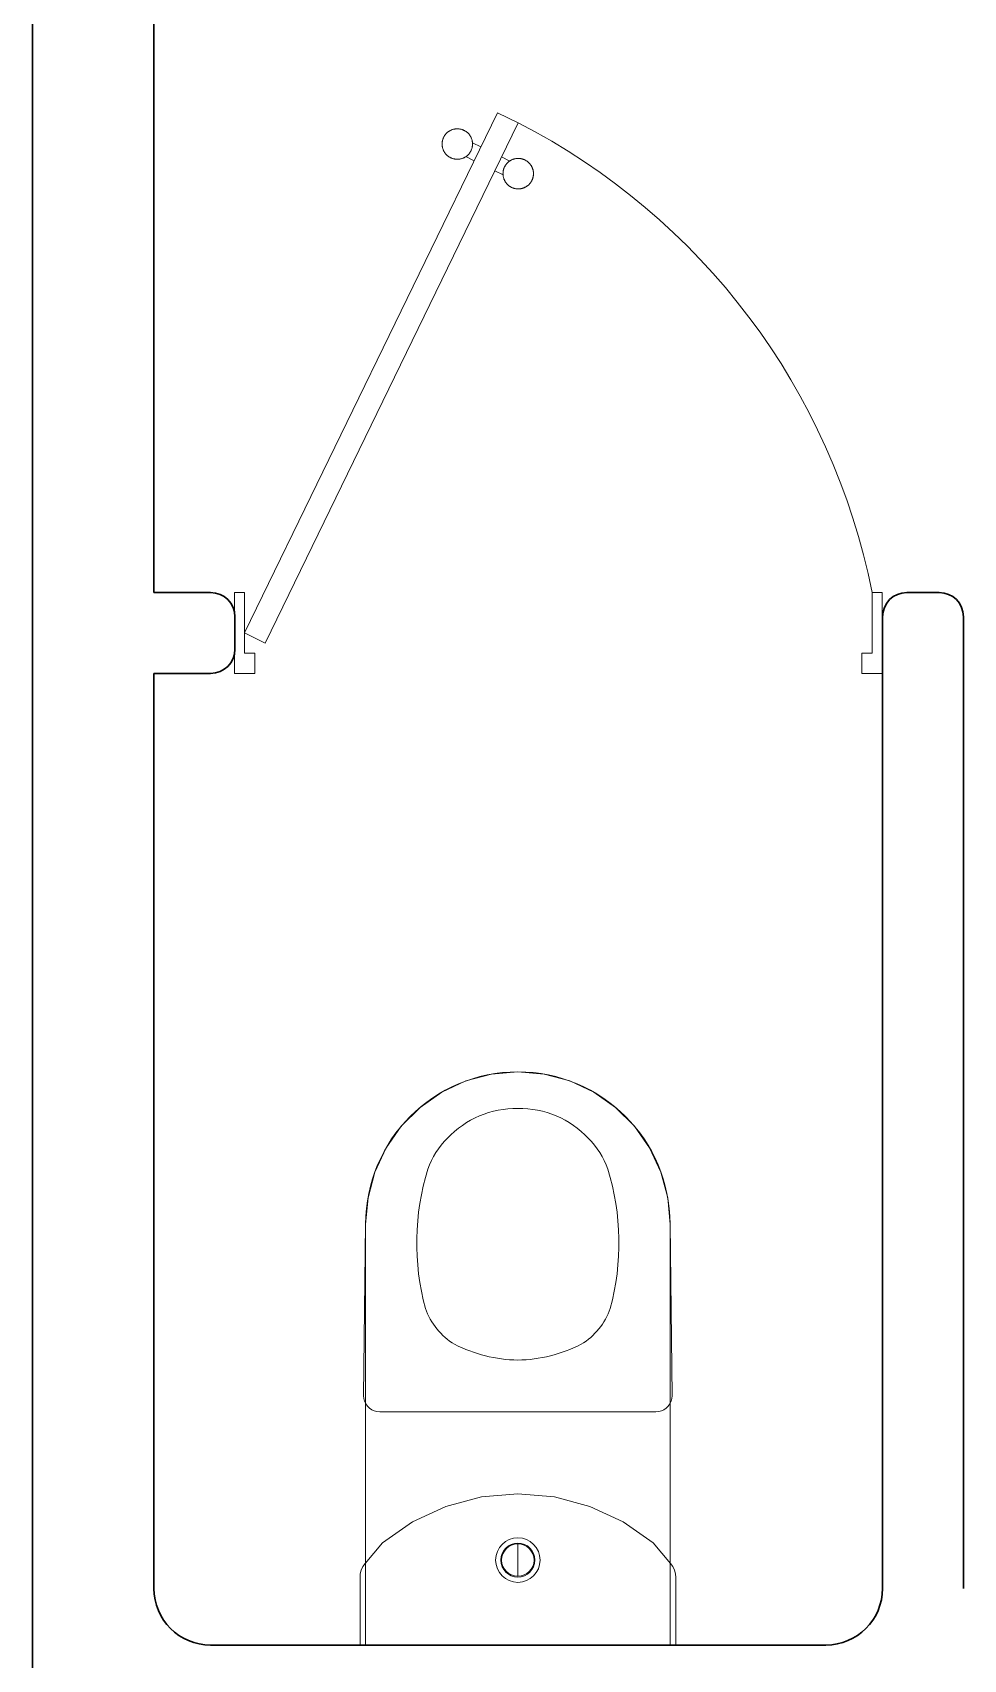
# Model space of a CAD drawing. Header units: metres. Extents: x -44 to 358, y -246 to 48.
# Drawn here: x 30.614 to 31.764, y -97.957 to -95.948 of the extents above; entities that cross this region are included whole.
import ezdxf

# ---------------------------------------------------------------- set-up
doc = ezdxf.new("R2010")
doc.units = ezdxf.units.M
doc.header["$LTSCALE"] = 0.3
for name, color, linetype, lineweight in [('A-DOOR', 7, 'Continuous', 5), ('A-WALL', 7, 'Continuous', 30), ('baños', 141, 'Continuous', 0)]:
    doc.layers.add(name, color=color, linetype=linetype, lineweight=lineweight)

# ---------------------------------------------------------------- blocks, each defined once
blk = doc.blocks.new('Caroma_ToiletSuites')
at = {"layer": 'baños'}
for p, q in [((-32.6, 705.1), (-64.3, 696.7)), ((0, 708), (-32.6, 705.1)), ((32.6, 705.1), (0, 708)), ((64.3, 696.7), (32.6, 705.1)), ((-64.3, 696.7), (-94, 682.8)), ((94, 682.8), (64.3, 696.7)), ((-120.8, 664), (-144, 640.8)), ((-94, 682.8), (-120.8, 664)), ((120.8, 664), (94, 682.8)), ((144, 640.8), (120.8, 664)), ((-144, 640.8), (-162.8, 614)), ((162.8, 614), (144, 640.8)), ((-162.8, 614), (-176.7, 584.3)), ((176.7, 584.3), (162.8, 614)), ((-176.7, 584.3), (-185.1, 552.6)), ((185.1, 552.6), (176.7, 584.3)), ((-185.1, 552.6), (-188, 520)), ((188, 520), (185.1, 552.6)), ((-188, 520), (-190.5, 308)), ((-188, 0), (-188, 520)), ((188, 520), (188, 0)), ((190.5, 308), (188, 520)), ((-190.5, 308), (-190.2, 304.5)), ((-190.2, 304.5), (-189.3, 301.2)), ((189.3, 301.2), (190.2, 304.5)), ((190.2, 304.5), (190.5, 308)), ((-189.3, 301.2), (-187.8, 298)), ((-187.8, 298), (-185.8, 295.1)), ((-185.8, 295.1), (-183.4, 292.7)), ((-183.4, 292.7), (-180.5, 290.7)), ((-180.5, 290.7), (-177.3, 289.2)), ((-177.3, 289.2), (-174, 288.3)), ((-174, 288.3), (-170.5, 288)), ((-170.5, 288), (170.5, 288)), ((170.5, 288), (174, 288.3)), ((174, 288.3), (177.3, 289.2)), ((177.3, 289.2), (180.5, 290.7)), ((180.5, 290.7), (183.4, 292.7)), ((183.4, 292.7), (185.8, 295.1)), ((185.8, 295.1), (187.8, 298)), ((187.8, 298), (189.3, 301.2)), ((-45.1, 183.1), (-88.9, 171.3)), ((0, 187), (-45.1, 183.1)), ((45.1, 183.1), (0, 187)), ((88.9, 171.3), (45.1, 183.1)), ((-88.9, 171.3), (-130, 152.2)), ((130, 152.2), (88.9, 171.3)), ((-130, 152.2), (-167.1, 126.2)), ((167.1, 126.2), (130, 152.2)), ((-167.1, 126.2), (-188.7, 100.9)), ((0, 85), (0, 125)), ((188.7, 100.9), (167.1, 126.2)), ((-188.7, 100.9), (-191.4, 97)), ((191.4, 97), (188.7, 100.9)), ((-194.6, 88.2), (-195, 83.5)), ((-195, 83.5), (-195, 0)), ((-193.4, 92.7), (-194.6, 88.2)), ((-191.4, 97), (-193.4, 92.7)), ((193.4, 92.7), (191.4, 97)), ((194.6, 88.2), (193.4, 92.7)), ((195, 83.5), (194.6, 88.2)), ((195, 0), (195, 83.5)), ((-195, 0), (195, 0)), ((188, 0), (-188, 0))]:
    blk.add_line(p, q, dxfattribs=at)
for centre, radius, start, end in [((0, 520), 188, 0, 180), ((-2.7, 547.4), 115.2, 88.6565, 137.0404), ((2.7, 547.4), 115.2, 42.9609, 91.3415), ((-18.8, 556.1), 97.6, 134.3372, 160.9897), ((18.8, 556.1), 97.6, 19.01, 45.6643), ((183, 496.7), 307.9, 162.7713, 195.2143), ((-183, 496.7), 307.9, 344.7852, 17.2286), ((-36.1, 442.4), 82.4, 198.763, 239.3582), ((36.1, 442.4), 82.4, 300.6412, 341.2351), ((2.9, 529.9), 177.9, 242.916, 269.0659), ((-2.9, 529.9), 177.9, 270.9339, 297.0836), ((0, 105), 27.5, 0, 180), ((0, 105), 21, 0, 180), ((0, 105), 20, 0, 180), ((0, 105), 27.5, 180, 0), ((0, 105), 21, 180, 0), ((0, 105), 20, 180, 0)]:
    blk.add_arc(centre, radius, start, end, dxfattribs=at)
blk = doc.blocks.new('A$C3685e79b')
at = {"layer": 'A-DOOR'}
for p, q in [((0.0125, 0.05), (0.3248, 0.6926)), ((0.3248, 0.6926), (0.3503, 0.6802)), ((0.038, 0.0376), (0.3503, 0.6802)), ((0.3042, 0.6503), (0.294, 0.6552)), ((0.296, 0.6333), (0.2858, 0.6383)), ((0.3297, 0.6379), (0.3399, 0.6329)), ((0.3215, 0.621), (0.3317, 0.616)), ((0.038, 0.0376), (0.0125, 0.05))]:
    blk.add_line(p, q, dxfattribs=at)
for points in [[(0, 0), (0.025, 0), (0.025, 0.025), (0.0125, 0.025), (0.0125, 0.1), (0, 0.1), (0, 0)], [(0.8, 0), (0.775, 0), (0.775, 0.025), (0.7875, 0.025), (0.7875, 0.1), (0.8, 0.1), (0.8, 0)]]:
    blk.add_lwpolyline(points, dxfattribs=at)
blk.add_arc((-0.0309, -0.0619), 0.8343, 11.1901, 62.8126, dxfattribs=at)
for points in [[(0.294, 0.6539), (0.294, 0.659), (0.289, 0.6677), (0.2802, 0.6727), (0.2702, 0.6727), (0.2614, 0.6677), (0.2564, 0.6589), (0.2564, 0.6489), (0.2614, 0.6401), (0.2702, 0.6351), (0.2803, 0.6351), (0.289, 0.6401), (0.294, 0.6489), (0.294, 0.6539)], [(0.3693, 0.6173), (0.3693, 0.6224), (0.3642, 0.6311), (0.3555, 0.6361), (0.3454, 0.6361), (0.3367, 0.6311), (0.3316, 0.6224), (0.3317, 0.6123), (0.3367, 0.6035), (0.3454, 0.5985), (0.3555, 0.5985), (0.3643, 0.6036), (0.3693, 0.6123), (0.3693, 0.6173)]]:
    blk.add_open_spline(points, degree=2, dxfattribs=at)
blk = doc.blocks.new('PL MUEBLES 1N NASAS 09')
at = {"layer": 'A-WALL', "color": 4}
for p, q in [((52.0311, 48.3031), (52.0311, 51.6981)), ((52.1811, 51.6981), (52.1811, 50.4231)), ((52.2511, 50.4231), (52.1811, 50.4231)), ((53.1511, 50.4231), (53.1111, 50.4231)), ((52.2811, 50.3931), (52.2811, 50.3531)), ((53.0811, 50.3931), (53.0811, 49.1931)), ((53.1811, 50.3931), (53.1811, 49.1931)), ((52.1811, 50.3231), (52.1811, 49.1931)), ((52.2511, 50.3231), (52.1811, 50.3231)), ((53.0111, 49.1231), (52.2511, 49.1231))]:
    blk.add_line(p, q, dxfattribs=at)
for centre, radius, start, end in [((52.2511, 50.3931), 0.03, 0, 90), ((53.1111, 50.3931), 0.03, 90, 180), ((53.1511, 50.3931), 0.03, 0, 90), ((52.2511, 50.3531), 0.03, 270, 0), ((52.2511, 49.1931), 0.07, 180, 270), ((53.0111, 49.1931), 0.07, 270, 0)]:
    blk.add_arc(centre, radius, start, end, dxfattribs=at)
at = {"color": 4}
blk.add_blockref('A$C3685e79b', (52.2806, 50.3231), dxfattribs=at)
at = {"layer": 'baños', "color": 4, "xscale": -0.000999999934791, "yscale": 0.000999999934791}
blk.add_blockref('Caroma_ToiletSuites', (52.6306, 49.1231), dxfattribs=at)

msp = doc.modelspace()

# ---------------------------------------------------------------- block references
msp.add_blockref('PL MUEBLES 1N NASAS 09', (-21.4174279, -147.062544))

doc.saveas('drawing.dxf')
